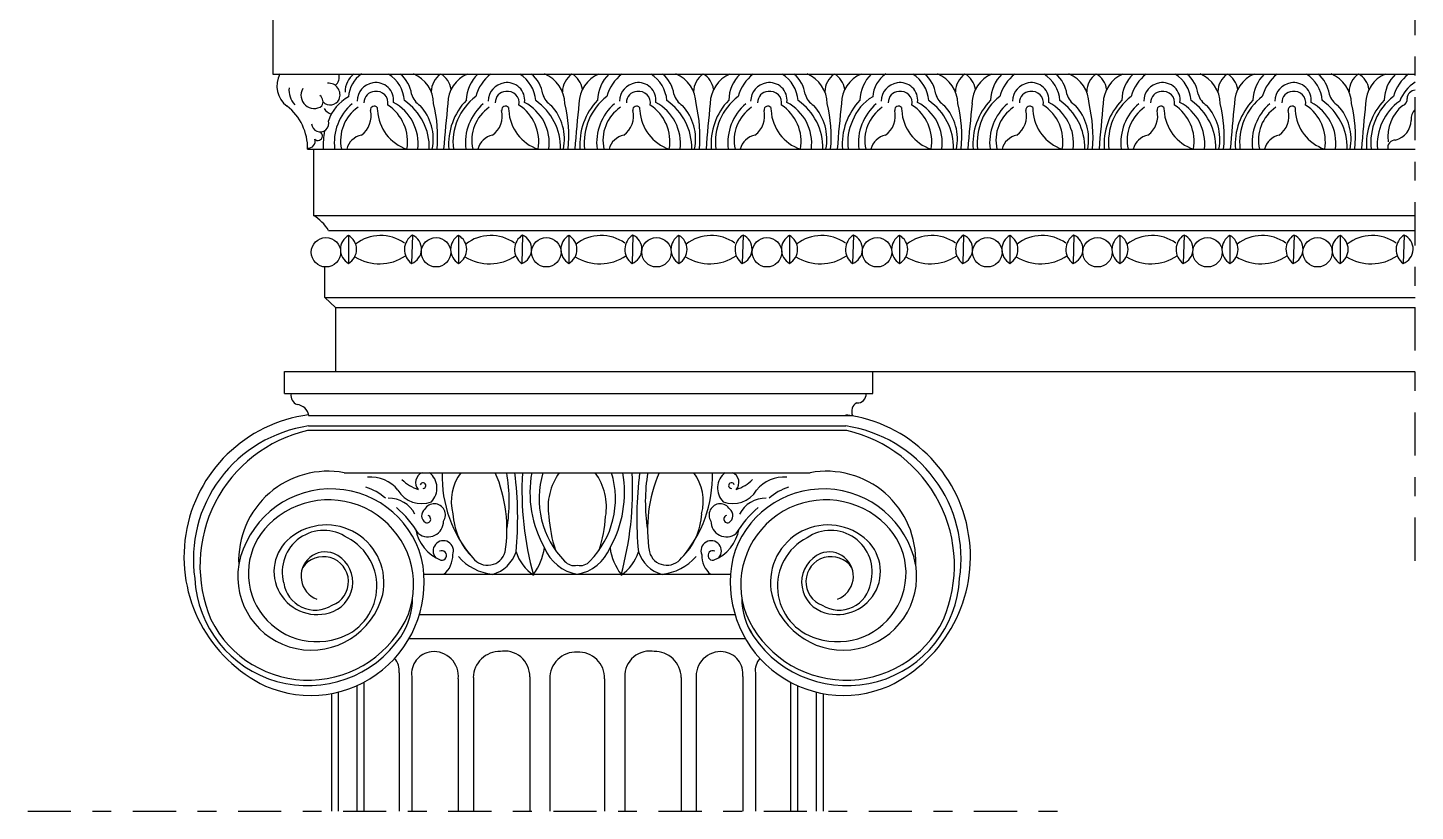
# Model space of a CAD drawing. Header units: millimetres. Extents: x -1.36 to 7.35, y 0 to 9.75.
# Drawn here: x 0 to 7.35, y 0 to 4.15 of the extents above; entities that cross this region are included whole.
import ezdxf

# ---------------------------------------------------------------- set-up
doc = ezdxf.new("R2010")
doc.units = ezdxf.units.MM
doc.linetypes.add('dash-dot', pattern=[25.4, 12.7, -6.35, 0, -6.35])
doc.layers.add('ceco.net 393 Ionic order', color=7, linetype='Continuous')

msp = doc.modelspace()

# ---------------------------------------------------------------- linework, layer by layer
at = {"layer": 'ceco.net 393 Ionic order', "linetype": 'dash-dot', "ltscale": 0.018}
for p, q in [((7.3538, 1.3272), (7.3538, 9.7461)), ((0, 0), (5.497, 0))]:
    msp.add_line(p, q, dxfattribs=at)
at = {"layer": 'ceco.net 393 Ionic order'}
for p, q in [((1.2997, 4.2495), (1.2997, 3.9069)), ((1.2997, 3.9069), (7.3538, 3.9069)), ((1.4831, 3.5086), (7.3538, 3.5086)), ((1.514, 3.5086), (1.514, 3.1574)), ((1.514, 3.1574), (7.3538, 3.1574)), ((1.5943, 3.0776), (7.3538, 3.0776)), ((1.6997, 3.0512), (1.6997, 2.9032)), ((2.0391, 3.0534), (2.0344, 2.9032)), ((2.2833, 3.0512), (2.2833, 2.9032)), ((2.6228, 3.0534), (2.6181, 2.9032)), ((2.8678, 3.0512), (2.8678, 2.9032)), ((3.2073, 3.0534), (3.2026, 2.9032)), ((3.4515, 3.0512), (3.4515, 2.9032)), ((3.791, 3.0534), (3.7863, 2.9032)), ((4.037, 3.0512), (4.037, 2.9032)), ((4.3765, 3.0534), (4.3718, 2.9032)), ((4.6207, 3.0512), (4.6207, 2.9032)), ((4.9601, 3.0534), (4.9554, 2.9032)), ((5.2052, 3.0512), (5.2052, 2.9032)), ((5.5446, 3.0534), (5.5399, 2.9032)), ((5.7889, 3.0512), (5.7889, 2.9032)), ((6.1283, 3.0534), (6.1236, 2.9032)), ((6.3717, 3.0512), (6.3717, 2.9032)), ((6.7112, 3.0534), (6.7065, 2.9032)), ((6.9554, 3.0512), (6.9554, 2.9032)), ((7.2948, 3.0534), (7.2902, 2.9032)), ((1.5747, 2.7225), (1.5747, 2.8869)), ((1.5747, 2.7225), (7.3538, 2.7225)), ((1.5747, 2.7225), (1.6316, 2.6692)), ((1.6316, 2.6692), (7.3538, 2.6692)), ((1.6316, 2.6692), (1.6316, 2.3308)), ((1.3601, 2.3308), (7.3538, 2.3308)), ((1.3601, 2.2131), (1.3601, 2.3308)), ((4.4793, 2.2131), (4.4793, 2.3308)), ((1.3601, 2.2131), (4.4793, 2.2131)), ((1.4888, 2.0974), (4.3678, 2.0974)), ((4.3409, 2.0176), (1.4833, 2.0176)), ((1.4888, 2.0417), (4.3353, 2.0417)), ((1.6775, 1.7938), (4.1473, 1.7938)), ((2.0995, 1.2555), (3.7252, 1.2555)), ((2.0758, 1.0426), (3.7489, 1.0426)), ((2.0213, 0.9155), (3.8034, 0.9155)), ((1.7443, 0.6655), (1.7443, 0)), ((1.782, 0.6839), (1.782, 0)), ((1.9681, 0.7331), (1.9681, 0)), ((2.035, 0.7132), (2.035, 0)), ((2.2817, 0.7014), (2.2817, 0)), ((2.3616, 0.7091), (2.3616, 0)), ((2.6607, 0.7115), (2.6607, 0)), ((2.7673, 0.7021), (2.7673, 0)), ((3.0574, 0.7021), (3.0574, 0)), ((3.164, 0.7115), (3.164, 0)), ((3.4631, 0.7091), (3.4631, 0)), ((3.543, 0.7014), (3.543, 0)), ((3.7897, 0.7132), (3.7897, 0)), ((3.8566, 0.7331), (3.8566, 0)), ((4.0427, 0.6839), (4.0427, 0)), ((4.0804, 0.6655), (4.0804, 0)), ((1.6097, 0.6237), (1.6097, 0)), ((1.6453, 0.6315), (1.6453, 0)), ((4.1794, 0.6315), (4.1794, 0)), ((4.215, 0.6237), (4.215, 0))]:
    msp.add_line(p, q, dxfattribs=at)
for centre in [(1.5804, 2.9623), (2.1641, 2.9623), (2.7486, 2.9623), (3.3323, 2.9623), (3.9178, 2.9623), (4.5014, 2.9623), (5.0859, 2.9623), (5.6696, 2.9623), (6.2525, 2.9623), (6.8361, 2.9623)]:
    msp.add_circle(centre, 0.078, dxfattribs=at)
for centre, radius, start, end in [((1.4506, 3.8426), 0.1307, 150.50166, 234.21993), ((1.5961, 3.8903), 0.0549, 307.59815, 17.54792), ((1.8011, 3.8119), 0.1195, 127.28437, 180.17792), ((1.8609, 3.7748), 0.1612, 124.93372, 176.07122), ((1.8108, 3.7504), 0.1868, 4.75695, 56.9123), ((1.8696, 3.778), 0.166, 7.64512, 50.94661), ((1.9798, 3.7481), 0.1714, 0.70299, 67.95364), ((2.2535, 3.8118), 0.1149, 124.13177, 179.73444), ((2.1347, 3.8109), 0.1103, 7.97468, 60.48845), ((2.3977, 3.749), 0.1715, 112.95371, 179.21098), ((2.528, 3.7623), 0.2036, 134.73774, 178.31039), ((2.5982, 3.7244), 0.233, 128.43411, 164.07092), ((2.5062, 3.7504), 0.1868, 4.75695, 56.9123), ((2.5649, 3.778), 0.166, 7.64512, 50.94661), ((2.6751, 3.7481), 0.1714, 0.70299, 67.95364), ((2.9489, 3.8118), 0.1149, 124.13177, 179.73444), ((2.8301, 3.8109), 0.1103, 7.97468, 60.48845), ((3.0931, 3.749), 0.1715, 112.95371, 179.21098), ((3.2234, 3.7623), 0.2036, 134.73774, 178.31039), ((3.2936, 3.7244), 0.233, 128.43411, 164.07092), ((3.2014, 3.7504), 0.1868, 4.75695, 56.9123), ((3.2602, 3.778), 0.166, 7.64512, 50.94661), ((3.3704, 3.7481), 0.1714, 0.70299, 67.95364), ((3.6441, 3.8118), 0.1149, 124.13177, 179.73444), ((3.5253, 3.8109), 0.1103, 7.97468, 60.48845), ((3.7884, 3.749), 0.1715, 112.95371, 179.21098), ((3.9187, 3.7623), 0.2036, 134.73774, 178.31039), ((3.9889, 3.7244), 0.233, 128.43411, 164.07092), ((3.8968, 3.7504), 0.1868, 4.75695, 56.9123), ((3.9556, 3.778), 0.166, 7.64512, 50.94661), ((4.0658, 3.7481), 0.1714, 0.70299, 67.95364), ((4.3395, 3.8118), 0.1149, 124.13177, 179.73444), ((4.2207, 3.8109), 0.1103, 7.97468, 60.48845), ((4.4837, 3.749), 0.1715, 112.95371, 179.21098), ((4.6141, 3.7623), 0.2036, 134.73774, 178.31039), ((4.6393, 3.7748), 0.1612, 124.93372, 176.07122), ((4.5891, 3.7504), 0.1868, 4.75695, 56.9123), ((4.6479, 3.778), 0.166, 7.64512, 50.94661), ((4.7581, 3.7481), 0.1714, 0.70299, 67.95364), ((5.0318, 3.8118), 0.1149, 124.13177, 179.73444), ((4.913, 3.8109), 0.1103, 7.97468, 60.48845), ((5.176, 3.749), 0.1715, 112.95371, 179.21098), ((5.3064, 3.7623), 0.2036, 134.73774, 178.31039), ((5.3766, 3.7244), 0.233, 128.43411, 164.07092), ((5.2845, 3.7504), 0.1868, 4.75695, 56.9123), ((5.3433, 3.778), 0.166, 7.64512, 50.94661), ((5.4534, 3.7481), 0.1714, 0.70299, 67.95364), ((5.7272, 3.8118), 0.1149, 124.13177, 179.73444), ((5.6084, 3.8109), 0.1103, 7.97468, 60.48845), ((5.8714, 3.749), 0.1715, 112.95371, 179.21098), ((6.0017, 3.7623), 0.2036, 134.73774, 178.31039), ((6.0719, 3.7244), 0.233, 128.43411, 164.07092), ((5.9798, 3.7504), 0.1868, 4.75695, 56.9123), ((6.0385, 3.778), 0.166, 7.64512, 50.94661), ((6.1487, 3.7481), 0.1714, 0.70299, 67.95364), ((6.4225, 3.8118), 0.1149, 124.13177, 179.73444), ((6.3037, 3.8109), 0.1103, 7.97468, 60.48845), ((6.5667, 3.749), 0.1715, 112.95371, 179.21098), ((6.697, 3.7623), 0.2036, 134.73774, 178.31039), ((6.7672, 3.7244), 0.233, 128.43411, 164.07092), ((6.6751, 3.7504), 0.1868, 4.75695, 56.9123), ((6.7339, 3.778), 0.166, 7.64512, 50.94661), ((6.8441, 3.7481), 0.1714, 0.70299, 67.95364), ((7.1178, 3.8118), 0.1149, 124.13177, 179.73444), ((6.999, 3.8109), 0.1103, 7.97468, 60.48845), ((7.2621, 3.749), 0.1715, 112.95371, 179.21098), ((7.3924, 3.7623), 0.2036, 134.73774, 178.31039), ((7.4626, 3.7244), 0.233, 128.43411, 164.07092), ((1.4974, 3.8213), 0.113, 173.37946, 222.97819), ((1.5185, 3.7949), 0.0705, 150.57244, 305.49638), ((1.5937, 3.7971), 0.0614, 336.34124, 94.06114), ((1.844, 3.7622), 0.0986, 98.55754, 179.17522), ((1.8458, 3.7685), 0.0927, 352.65637, 100.22761), ((2.5394, 3.7622), 0.0986, 98.55754, 179.17522), ((2.5412, 3.7685), 0.0927, 352.65637, 100.22761), ((3.2347, 3.7622), 0.0986, 98.55754, 179.17522), ((3.2365, 3.7685), 0.0927, 352.65637, 100.22761), ((3.93, 3.7622), 0.0986, 98.55754, 179.17522), ((3.9318, 3.7685), 0.0927, 352.65637, 100.22761), ((4.6224, 3.7622), 0.0986, 98.55754, 179.17522), ((4.6241, 3.7685), 0.0927, 352.65637, 100.22761), ((5.3177, 3.7622), 0.0986, 98.55754, 179.17522), ((5.3195, 3.7685), 0.0927, 352.65637, 100.22761), ((6.013, 3.7622), 0.0986, 98.55754, 179.17522), ((6.0148, 3.7685), 0.0927, 352.65637, 100.22761), ((6.7084, 3.7622), 0.0986, 98.55754, 179.17522), ((6.7102, 3.7685), 0.0927, 352.65637, 100.22761), ((7.4607, 3.6905), 0.2031, 121.7924, 158.92116), ((1.5229, 3.7586), 0.0422, 330.03133, 52.68056), ((1.6025, 3.7962), 0.053, 225.1639, 333.35841), ((1.8114, 3.5835), 0.2309, 118.7893, 160.92639), ((1.8419, 3.7547), 0.0598, 93.64241, 179.78557), ((1.8489, 3.7548), 0.0604, 348.36812, 100.26074), ((1.8222, 3.5385), 0.2468, 353.02563, 62.07857), ((1.8263, 3.5166), 0.3021, 358.47085, 55.59221), ((2.1299, 3.8258), 0.0992, 195.0178, 239.63204), ((13.8608, 2.5661), 11.6947, 174.18292, 175.37755), ((2.5689, 3.5343), 0.3383, 136.24488, 184.36781), ((2.561, 3.5444), 0.3072, 127.45189, 186.70232), ((2.5373, 3.7547), 0.0598, 93.64241, 179.78557), ((2.5442, 3.7548), 0.0604, 348.36812, 100.26074), ((2.5176, 3.5385), 0.2468, 353.02563, 62.07857), ((2.5216, 3.5166), 0.3021, 358.47085, 55.59221), ((2.8253, 3.8258), 0.0992, 195.0178, 239.63204), ((14.5561, 2.5661), 11.6947, 174.18292, 175.37755), ((3.2642, 3.5343), 0.3383, 136.24488, 184.36781), ((3.2564, 3.5444), 0.3072, 127.45189, 186.70232), ((3.2325, 3.7547), 0.0598, 93.64241, 179.78557), ((3.2395, 3.7548), 0.0604, 348.36812, 100.26074), ((3.2129, 3.5385), 0.2468, 353.02563, 62.07857), ((3.2169, 3.5166), 0.3021, 358.47085, 55.59221), ((3.5205, 3.8258), 0.0992, 195.0178, 239.63204), ((15.2514, 2.5661), 11.6947, 174.18292, 175.37755), ((3.9595, 3.5343), 0.3383, 136.24488, 184.36781), ((3.9516, 3.5444), 0.3072, 127.45189, 186.70232), ((3.9279, 3.7547), 0.0598, 93.64241, 179.78557), ((3.9349, 3.7548), 0.0604, 348.36812, 100.26074), ((3.9082, 3.5385), 0.2468, 353.02563, 62.07857), ((3.9123, 3.5166), 0.3021, 358.47085, 55.59221), ((4.2159, 3.8258), 0.0992, 195.0178, 239.63204), ((15.9468, 2.5661), 11.6947, 174.18292, 175.37755), ((4.6549, 3.5343), 0.3383, 136.24488, 184.36781), ((4.5897, 3.5835), 0.2309, 118.7893, 160.92639), ((4.6202, 3.7547), 0.0598, 93.64241, 179.78557), ((4.6272, 3.7548), 0.0604, 348.36812, 100.26074), ((4.6005, 3.5385), 0.2468, 353.02563, 62.07857), ((4.6046, 3.5166), 0.3021, 358.47085, 55.59221), ((4.9082, 3.8258), 0.0992, 195.0178, 239.63204), ((16.6391, 2.5661), 11.6947, 174.18292, 175.37755), ((5.3472, 3.5343), 0.3383, 136.24488, 184.36781), ((5.3393, 3.5444), 0.3072, 127.45189, 186.70232), ((5.3156, 3.7547), 0.0598, 93.64241, 179.78557), ((5.3226, 3.7548), 0.0604, 348.36812, 100.26074), ((5.2959, 3.5385), 0.2468, 353.02563, 62.07857), ((5.3, 3.5166), 0.3021, 358.47085, 55.59221), ((5.6036, 3.8258), 0.0992, 195.0178, 239.63204), ((17.3345, 2.5661), 11.6947, 174.18292, 175.37755), ((6.0426, 3.5343), 0.3383, 136.24488, 184.36781), ((6.0347, 3.5444), 0.3072, 127.45189, 186.70232), ((6.0109, 3.7547), 0.0598, 93.64241, 179.78557), ((6.0178, 3.7548), 0.0604, 348.36812, 100.26074), ((5.9912, 3.5385), 0.2468, 353.02563, 62.07857), ((5.9952, 3.5166), 0.3021, 358.47085, 55.59221), ((6.2989, 3.8258), 0.0992, 195.0178, 239.63204), ((18.0298, 2.5661), 11.6947, 174.18292, 175.37755), ((6.7378, 3.5343), 0.3383, 136.24488, 184.36781), ((6.73, 3.5444), 0.3072, 127.45189, 186.70232), ((6.7062, 3.7547), 0.0598, 93.64241, 179.78557), ((6.7132, 3.7548), 0.0604, 348.36812, 100.26074), ((6.6865, 3.5385), 0.2468, 353.02563, 62.07857), ((6.6906, 3.5166), 0.3021, 358.47085, 55.59221), ((6.9942, 3.8258), 0.0992, 195.0178, 239.63204), ((18.7251, 2.5661), 11.6947, 174.18292, 175.37755), ((7.4332, 3.5343), 0.3383, 136.24488, 184.36781), ((7.4253, 3.5444), 0.3072, 127.45189, 186.70232), ((7.435, 3.5333), 0.2826, 125.41392, 185.0165), ((7.278, 3.7717), 0.0327, 286.61628, 10.80444), ((7.359, 3.7729), 0.0492, 96.11517, 174.26516), ((1.203, 3.5149), 0.2801, 358.71091, 52.31426), ((1.6402, 3.7707), 0.0836, 214.53093, 247.58996), ((1.8987, 3.5423), 0.2743, 130.87803, 187.05828), ((1.869, 3.5556), 0.2111, 124.09182, 192.88251), ((1.6927, 3.6844), 0.1271, 306.50889, 13.49695), ((1.8362, 3.7169), 0.02, 35.90339, 188.0851), ((1.8973, 3.7248), 0.0451, 175.0089, 195.22119), ((2.0829, 3.7259), 0.2294, 183.24195, 251.34509), ((1.7813, 3.5487), 0.2317, 350.02442, 56.83372), ((1.8841, 3.5612), 0.2651, 348.53724, 42.45118), ((1.4475, 3.5763), 0.7247, 354.6372, 13.88248), ((2.594, 3.5423), 0.2743, 130.87803, 187.05828), ((2.5643, 3.5556), 0.2111, 124.09182, 192.88251), ((2.3881, 3.6844), 0.1271, 306.50889, 13.49695), ((2.5316, 3.7169), 0.02, 35.90339, 188.0851), ((2.5927, 3.7248), 0.0451, 175.0089, 195.22119), ((2.7782, 3.7259), 0.2294, 183.24195, 251.34509), ((2.4767, 3.5487), 0.2317, 350.02442, 56.83372), ((2.5795, 3.5612), 0.2651, 348.53724, 42.45118), ((2.1429, 3.5763), 0.7247, 354.6372, 13.88248), ((3.2893, 3.5423), 0.2743, 130.87803, 187.05828), ((3.2596, 3.5556), 0.2111, 124.09182, 192.88251), ((3.0834, 3.6844), 0.1271, 306.50889, 13.49695), ((3.2268, 3.7169), 0.02, 35.90339, 188.0851), ((3.288, 3.7248), 0.0451, 175.0089, 195.22119), ((3.4735, 3.7259), 0.2294, 183.24195, 251.34509), ((3.1719, 3.5487), 0.2317, 350.02442, 56.83372), ((3.2748, 3.5612), 0.2651, 348.53724, 42.45118), ((2.8382, 3.5763), 0.7247, 354.6372, 13.88248), ((3.9847, 3.5423), 0.2743, 130.87803, 187.05828), ((3.955, 3.5556), 0.2111, 124.09182, 192.88251), ((3.7787, 3.6844), 0.1271, 306.50889, 13.49695), ((3.9222, 3.7169), 0.02, 35.90339, 188.0851), ((3.9833, 3.7248), 0.0451, 175.0089, 195.22119), ((4.1689, 3.7259), 0.2294, 183.24195, 251.34509), ((3.8673, 3.5487), 0.2317, 350.02442, 56.83372), ((3.9701, 3.5612), 0.2651, 348.53724, 42.45118), ((3.5336, 3.5763), 0.7247, 354.6372, 13.88248), ((4.677, 3.5423), 0.2743, 130.87803, 187.05828), ((4.6473, 3.5556), 0.2111, 124.09182, 192.88251), ((4.4711, 3.6844), 0.1271, 306.50889, 13.49695), ((4.6145, 3.7169), 0.02, 35.90339, 188.0851), ((4.6756, 3.7248), 0.0451, 175.0089, 195.22119), ((4.8612, 3.7259), 0.2294, 183.24195, 251.34509), ((4.5596, 3.5487), 0.2317, 350.02442, 56.83372), ((4.6624, 3.5612), 0.2651, 348.53724, 42.45118), ((4.2259, 3.5763), 0.7247, 354.6372, 13.88248), ((5.3724, 3.5423), 0.2743, 130.87803, 187.05828), ((5.3426, 3.5556), 0.2111, 124.09182, 192.88251), ((5.1664, 3.6844), 0.1271, 306.50889, 13.49695), ((5.3099, 3.7169), 0.02, 35.90339, 188.0851), ((5.371, 3.7248), 0.0451, 175.0089, 195.22119), ((5.5566, 3.7259), 0.2294, 183.24195, 251.34509), ((5.255, 3.5487), 0.2317, 350.02442, 56.83372), ((5.3578, 3.5612), 0.2651, 348.53724, 42.45118), ((4.9212, 3.5763), 0.7247, 354.6372, 13.88248), ((6.0676, 3.5423), 0.2743, 130.87803, 187.05828), ((6.0379, 3.5556), 0.2111, 124.09182, 192.88251), ((5.8617, 3.6844), 0.1271, 306.50889, 13.49695), ((6.0052, 3.7169), 0.02, 35.90339, 188.0851), ((6.0663, 3.7248), 0.0451, 175.0089, 195.22119), ((6.2518, 3.7259), 0.2294, 183.24195, 251.34509), ((5.9503, 3.5487), 0.2317, 350.02442, 56.83372), ((6.0531, 3.5612), 0.2651, 348.53724, 42.45118), ((5.6165, 3.5763), 0.7247, 354.6372, 13.88248), ((6.763, 3.5423), 0.2743, 130.87803, 187.05828), ((6.7333, 3.5556), 0.2111, 124.09182, 192.88251), ((6.5571, 3.6844), 0.1271, 306.50889, 13.49695), ((6.7005, 3.7169), 0.02, 35.90339, 188.0851), ((6.7617, 3.7248), 0.0451, 175.0089, 195.22119), ((6.9472, 3.7259), 0.2294, 183.24195, 251.34509), ((6.6456, 3.5487), 0.2317, 350.02442, 56.83372), ((6.7485, 3.5612), 0.2651, 348.53724, 42.45118), ((6.3119, 3.5763), 0.7247, 354.6372, 13.88248), ((7.4242, 3.5735), 0.2157, 129.36309, 186.91891), ((7.4039, 3.6679), 0.072, 134.18375, 185.20311), ((1.5497, 3.6454), 0.0455, 182.27852, 17.25348), ((1.9825, 3.531), 0.4167, 169.61677, 183.08246), ((4.6019, 3.5473), 0.256, 154.14521, 188.69626), ((7.2207, 3.6644), 0.1116, 285.18798, 358.45531), ((1.4882, 3.5492), 0.0347, 261.62812, 20.4892), ((1.5375, 3.5792), 0.0245, 226.69205, 58.06153), ((1.7862, 3.4853), 0.0986, 100.423, 166.32969), ((2.4816, 3.4853), 0.0986, 100.423, 166.32969), ((3.1769, 3.4853), 0.0986, 100.423, 166.32969), ((3.8722, 3.4853), 0.0986, 100.423, 166.32969), ((4.5645, 3.4853), 0.0986, 100.423, 166.32969), ((5.2599, 3.4853), 0.0986, 100.423, 166.32969), ((5.9552, 3.4853), 0.0986, 100.423, 166.32969), ((6.6506, 3.4853), 0.0986, 100.423, 166.32969), ((7.2478, 3.5167), 0.0401, 86.96337, 191.64774), ((1.3955, 2.9579), 0.232, 31.0496, 59.29316), ((1.7428, 2.9772), 0.0857, 120.22578, 239.77422), ((1.6577, 2.9772), 0.0851, 299.54844, 60.45156), ((1.8704, 2.8329), 0.218, 54.67795, 127.47566), ((2.0868, 2.9768), 0.0903, 121.90218, 234.51528), ((2.0055, 2.9793), 0.0814, 290.82183, 65.59563), ((2.3265, 2.9772), 0.0857, 120.22578, 239.77422), ((2.2414, 2.9772), 0.0851, 299.54844, 60.45156), ((2.4541, 2.8329), 0.218, 54.67795, 127.47566), ((2.6705, 2.9768), 0.0903, 121.90218, 234.51528), ((2.5891, 2.9793), 0.0814, 290.82183, 65.59563), ((2.911, 2.9772), 0.0857, 120.22578, 239.77422), ((2.8259, 2.9772), 0.0851, 299.54844, 60.45156), ((3.0386, 2.8329), 0.218, 54.67795, 127.47566), ((3.255, 2.9768), 0.0903, 121.90218, 234.51528), ((3.1736, 2.9793), 0.0814, 290.82183, 65.59563), ((3.4946, 2.9772), 0.0857, 120.22578, 239.77422), ((3.4096, 2.9772), 0.0851, 299.54844, 60.45156), ((3.6223, 2.8329), 0.218, 54.67795, 127.47566), ((3.8387, 2.9768), 0.0903, 121.90218, 234.51528), ((3.7573, 2.9793), 0.0814, 290.82183, 65.59563), ((4.0802, 2.9772), 0.0857, 120.22578, 239.77422), ((3.9951, 2.9772), 0.0851, 299.54844, 60.45156), ((4.2078, 2.8329), 0.218, 54.67795, 127.47566), ((4.4242, 2.9768), 0.0903, 121.90218, 234.51528), ((4.3428, 2.9793), 0.0814, 290.82183, 65.59563), ((4.6638, 2.9772), 0.0857, 120.22578, 239.77422), ((4.5787, 2.9772), 0.0851, 299.54844, 60.45156), ((4.7915, 2.8329), 0.218, 54.67795, 127.47566), ((5.0079, 2.9768), 0.0903, 121.90218, 234.51528), ((4.9265, 2.9793), 0.0814, 290.82183, 65.59563), ((5.2483, 2.9772), 0.0857, 120.22578, 239.77422), ((5.1632, 2.9772), 0.0851, 299.54844, 60.45156), ((5.3759, 2.8329), 0.218, 54.67795, 127.47566), ((5.5924, 2.9768), 0.0903, 121.90218, 234.51528), ((5.511, 2.9793), 0.0814, 290.82183, 65.59563), ((5.832, 2.9772), 0.0857, 120.22578, 239.77422), ((5.7469, 2.9772), 0.0851, 299.54844, 60.45156), ((5.9596, 2.8329), 0.218, 54.67795, 127.47566), ((6.1761, 2.9768), 0.0903, 121.90218, 234.51528), ((6.0947, 2.9793), 0.0814, 290.82183, 65.59563), ((6.4149, 2.9772), 0.0857, 120.22578, 239.77422), ((6.3298, 2.9772), 0.0851, 299.54844, 60.45156), ((6.5425, 2.8329), 0.218, 54.67795, 127.47566), ((6.7589, 2.9768), 0.0903, 121.90218, 234.51528), ((6.6775, 2.9793), 0.0814, 290.82183, 65.59563), ((6.9985, 2.9772), 0.0857, 120.22578, 239.77422), ((6.9134, 2.9772), 0.0851, 299.54844, 60.45156), ((7.1262, 2.8329), 0.218, 54.67795, 127.47566), ((7.3426, 2.9768), 0.0903, 121.90218, 234.51528), ((7.2612, 2.9793), 0.0814, 290.82183, 65.59563), ((1.8642, 3.1467), 0.2457, 237.8649, 304.18766), ((2.4479, 3.1467), 0.2457, 237.8649, 304.18766), ((3.0324, 3.1467), 0.2457, 237.8649, 304.18766), ((3.6161, 3.1467), 0.2457, 237.8649, 304.18766), ((4.2016, 3.1467), 0.2457, 237.8649, 304.18766), ((4.7853, 3.1467), 0.2457, 237.8649, 304.18766), ((5.3698, 3.1467), 0.2457, 237.8649, 304.18766), ((5.9535, 3.1467), 0.2457, 237.8649, 304.18766), ((6.5363, 3.1467), 0.2457, 237.8649, 304.18766), ((7.12, 3.1467), 0.2457, 237.8649, 304.18766), ((1.4477, 2.2037), 0.053, 169.73064, 247.56652), ((4.3976, 2.2098), 0.0461, 266.22843, 4.12016), ((1.4231, 2.0885), 0.0664, 7.68456, 86.15524), ((4.4163, 2.1192), 0.0496, 116.06544, 206.10871), ((1.5863, 1.3483), 0.7583, 97.42021, 244.54702), ((4.2379, 1.3483), 0.7583, 295.45298, 82.57979), ((1.5913, 1.3355), 0.7136, 98.25486, 188.27844), ((1.6468, 1.302), 0.734, 102.86738, 202.98228), ((4.2329, 1.3355), 0.7136, 351.72156, 81.74514), ((4.1774, 1.302), 0.734, 337.01772, 77.13262), ((1.5912, 1.3283), 0.4735, 79.50279, 182.52484), ((1.8177, 1.5863), 0.1849, 38.70101, 95.02025), ((2.1109, 1.7424), 0.0555, 112.15985, 221.86112), ((2.0658, 1.7125), 0.1031, 315.62823, 52.08097), ((2.8482, 1.7743), 0.6522, 178.28443, 221.43602), ((2.4977, 1.6422), 0.2532, 143.20099, 194.94582), ((1.7856, 1.4947), 0.7543, 350.78691, 23.36115), ((1.6398, 1.6401), 0.9118, 350.82632, 9.70777), ((0.6841, 1.5554), 1.9126, 354.57866, 7.16108), ((4.2992, 1.6997), 1.68, 176.78685, 195.48711), ((3.2588, 1.6894), 0.5972, 169.92634, 209.43442), ((3.1821, 1.6565), 0.4722, 163.09219, 224.42103), ((3.0677, 1.6112), 0.3099, 143.88792, 189.26786), ((2.6426, 1.6565), 0.4722, 315.57897, 16.90781), ((2.757, 1.6112), 0.3099, 350.73214, 36.11208), ((2.5659, 1.6894), 0.5972, 330.56558, 10.07366), ((1.5255, 1.6997), 1.68, 344.51289, 3.21315), ((5.1406, 1.5554), 1.9126, 172.83892, 185.42134), ((4.1849, 1.6401), 0.9118, 170.29223, 189.17368), ((4.0391, 1.4947), 0.7543, 156.63885, 189.21309), ((2.9765, 1.7743), 0.6522, 318.56398, 1.71557), ((3.327, 1.6422), 0.2532, 345.05418, 36.79901), ((3.7589, 1.7125), 0.1031, 127.91903, 224.37177), ((3.7138, 1.7424), 0.0555, 318.13888, 67.84015), ((4.0071, 1.5863), 0.1849, 84.97975, 141.29899), ((4.233, 1.3283), 0.4735, 357.47516, 100.49721), ((1.6067, 1.2099), 0.4982, 15.13684, 168.71138), ((1.7181, 1.467), 0.2608, 47.1934, 73.45254), ((2.0874, 1.7768), 0.1461, 210.85013, 290.94506), ((2.1294, 1.8985), 0.2022, 223.80967, 252.78152), ((2.0949, 1.726), 0.0153, 272.07813, 164.54446), ((3.7374, 1.7768), 0.1461, 249.05494, 329.14987), ((3.7298, 1.726), 0.0153, 15.45554, 267.92187), ((4.2174, 1.2099), 0.4982, 11.28862, 164.86316), ((3.6953, 1.8985), 0.2022, 287.21848, 316.19033), ((4.1066, 1.467), 0.2608, 106.54746, 132.8066), ((1.595, 1.2), 0.45, 339.74664, 130.57928), ((1.9151, 1.5037), 0.1546, 27.50509, 91.54619), ((2.1548, 1.5702), 0.0589, 326.18551, 149.30245), ((3.6699, 1.5702), 0.0589, 30.69755, 213.81449), ((3.9096, 1.5037), 0.1546, 88.45381, 152.49491), ((4.2291, 1.2), 0.45, 49.42072, 200.25336), ((1.5876, 1.1794), 0.5646, 31.11064, 49.5349), ((2.1297, 1.5665), 0.0423, 127.0807, 238.64843), ((2.1161, 1.5483), 0.0197, 244.73772, 74.49094), ((2.6059, 1.5958), 0.3534, 183.07519, 225.74234), ((3.5032, 1.6136), 0.7432, 184.04108, 197.9925), ((2.3215, 1.6136), 0.7432, 342.0075, 355.95892), ((3.2189, 1.5958), 0.3534, 314.25766, 356.92481), ((3.7086, 1.5483), 0.0197, 105.50906, 295.26228), ((3.695, 1.5665), 0.0423, 301.35157, 52.9193), ((4.2371, 1.1794), 0.5646, 130.4651, 148.88936), ((1.532, 1.2611), 0.3627, 129.29208, 287.63893), ((1.5686, 1.2684), 0.2199, 55.20432, 195.15515), ((1.5831, 1.2122), 0.3048, 347.97056, 129.07855), ((2.274, 1.5361), 0.2228, 190.22223, 247.77556), ((2.1212, 1.5368), 0.0826, 232.62032, 0.47499), ((3.7036, 1.5368), 0.0826, 179.52501, 307.37968), ((3.5507, 1.5361), 0.2228, 292.22444, 349.77777), ((4.2411, 1.2122), 0.3048, 50.92145, 192.02944), ((4.2556, 1.2684), 0.2199, 344.84485, 124.79568), ((4.2922, 1.2611), 0.3627, 252.36107, 50.70792), ((1.5331, 1.2705), 0.2281, 128.56032, 292.05347), ((1.5624, 1.1926), 0.2882, 285.9958, 62.8243), ((2.2024, 1.3796), 0.0541, 338.1731, 222.10994), ((3.6223, 1.3796), 0.0541, 317.89006, 201.8269), ((4.2617, 1.1926), 0.2882, 117.1757, 254.0042), ((4.291, 1.2705), 0.2281, 247.94653, 51.43968), ((1.5002, 1.2144), 0.6007, 246.47125, 12.06495), ((1.5772, 1.2454), 0.1288, 69.53293, 249.68579), ((1.567, 1.2162), 0.133, 290.29403, 146.19513), ((1.5563, 1.2133), 0.1664, 292.04255, 66.66898), ((2.1938, 1.3553), 0.0258, 261.03763, 115.2347), ((2.1238, 1.3552), 0.1289, 309.332, 1.91105), ((2.4949, 1.537), 0.2833, 221.48814, 263.52631), ((2.437, 1.4005), 0.0969, 216.61559, 344.10167), ((2.4131, 1.4331), 0.1846, 285.69301, 341.54824), ((2.8109, 1.4445), 0.2334, 197.40086, 235.96217), ((2.4333, 1.4408), 0.3087, 323.11634, 351.64933), ((2.9543, 1.4848), 0.2331, 202.40704, 259.64428), ((2.8956, 1.3684), 0.0662, 219.87406, 284.68187), ((2.8705, 1.4848), 0.2331, 280.35572, 337.59296), ((2.9291, 1.3684), 0.0662, 255.31813, 320.12594), ((3.3914, 1.4408), 0.3087, 188.35067, 216.88366), ((3.0138, 1.4445), 0.2334, 304.03783, 342.59914), ((3.4117, 1.4331), 0.1846, 198.45176, 254.30699), ((3.3877, 1.4005), 0.0969, 195.89833, 323.38441), ((3.3298, 1.537), 0.2833, 276.47369, 318.51186), ((3.701, 1.3552), 0.1289, 178.08895, 230.668), ((3.6309, 1.3553), 0.0258, 64.7653, 278.96237), ((4.3239, 1.2144), 0.6007, 167.93505, 293.52875), ((4.2678, 1.2133), 0.1664, 113.33102, 247.95745), ((4.2572, 1.2162), 0.133, 33.80487, 249.70597), ((4.247, 1.2454), 0.1288, 290.31421, 110.46707), ((1.503, 1.2439), 0.39, 170.62452, 345.87695), ((4.3212, 1.2439), 0.39, 194.12305, 9.37548), ((1.483, 1.2638), 0.5986, 182.97391, 325.54296), ((1.5235, 1.2344), 0.1687, 187.98677, 302.10145), ((4.3412, 1.2638), 0.5986, 214.45704, 357.02609), ((4.3007, 1.2344), 0.1687, 237.89855, 352.01323), ((1.6793, 1.1289), 0.3604, 325.56578, 0.28947), ((4.1448, 1.1289), 0.3604, 179.71053, 214.43422), ((4.1454, 1.1289), 0.3604, 179.71053, 214.43422), ((1.4875, 1.2707), 0.5762, 206.30545, 336.85249), ((4.3367, 1.2707), 0.5762, 203.14751, 333.69455), ((1.8719, 0.7452), 0.097, 352.82495, 41.75578), ((2.1523, 0.7278), 0.1181, 96.5698, 187.0735), ((2.1517, 0.715), 0.1308, 354.04503, 95.66651), ((2.5008, 0.707), 0.1393, 88.28678, 179.14615), ((2.5275, 0.7156), 0.1333, 358.2524, 101.5321), ((2.9059, 0.7048), 0.1387, 87.33342, 181.11272), ((2.9188, 0.7048), 0.1387, 358.88728, 92.66658), ((3.2973, 0.7156), 0.1333, 78.4679, 181.7476), ((3.3239, 0.707), 0.1393, 0.85385, 91.71322), ((3.6731, 0.715), 0.1308, 84.33349, 185.95497), ((3.6725, 0.7278), 0.1181, 352.9265, 83.4302), ((3.9528, 0.7452), 0.097, 138.24422, 187.17505)]:
    msp.add_arc(centre, radius, start, end, dxfattribs=at)

doc.saveas('drawing.dxf')
